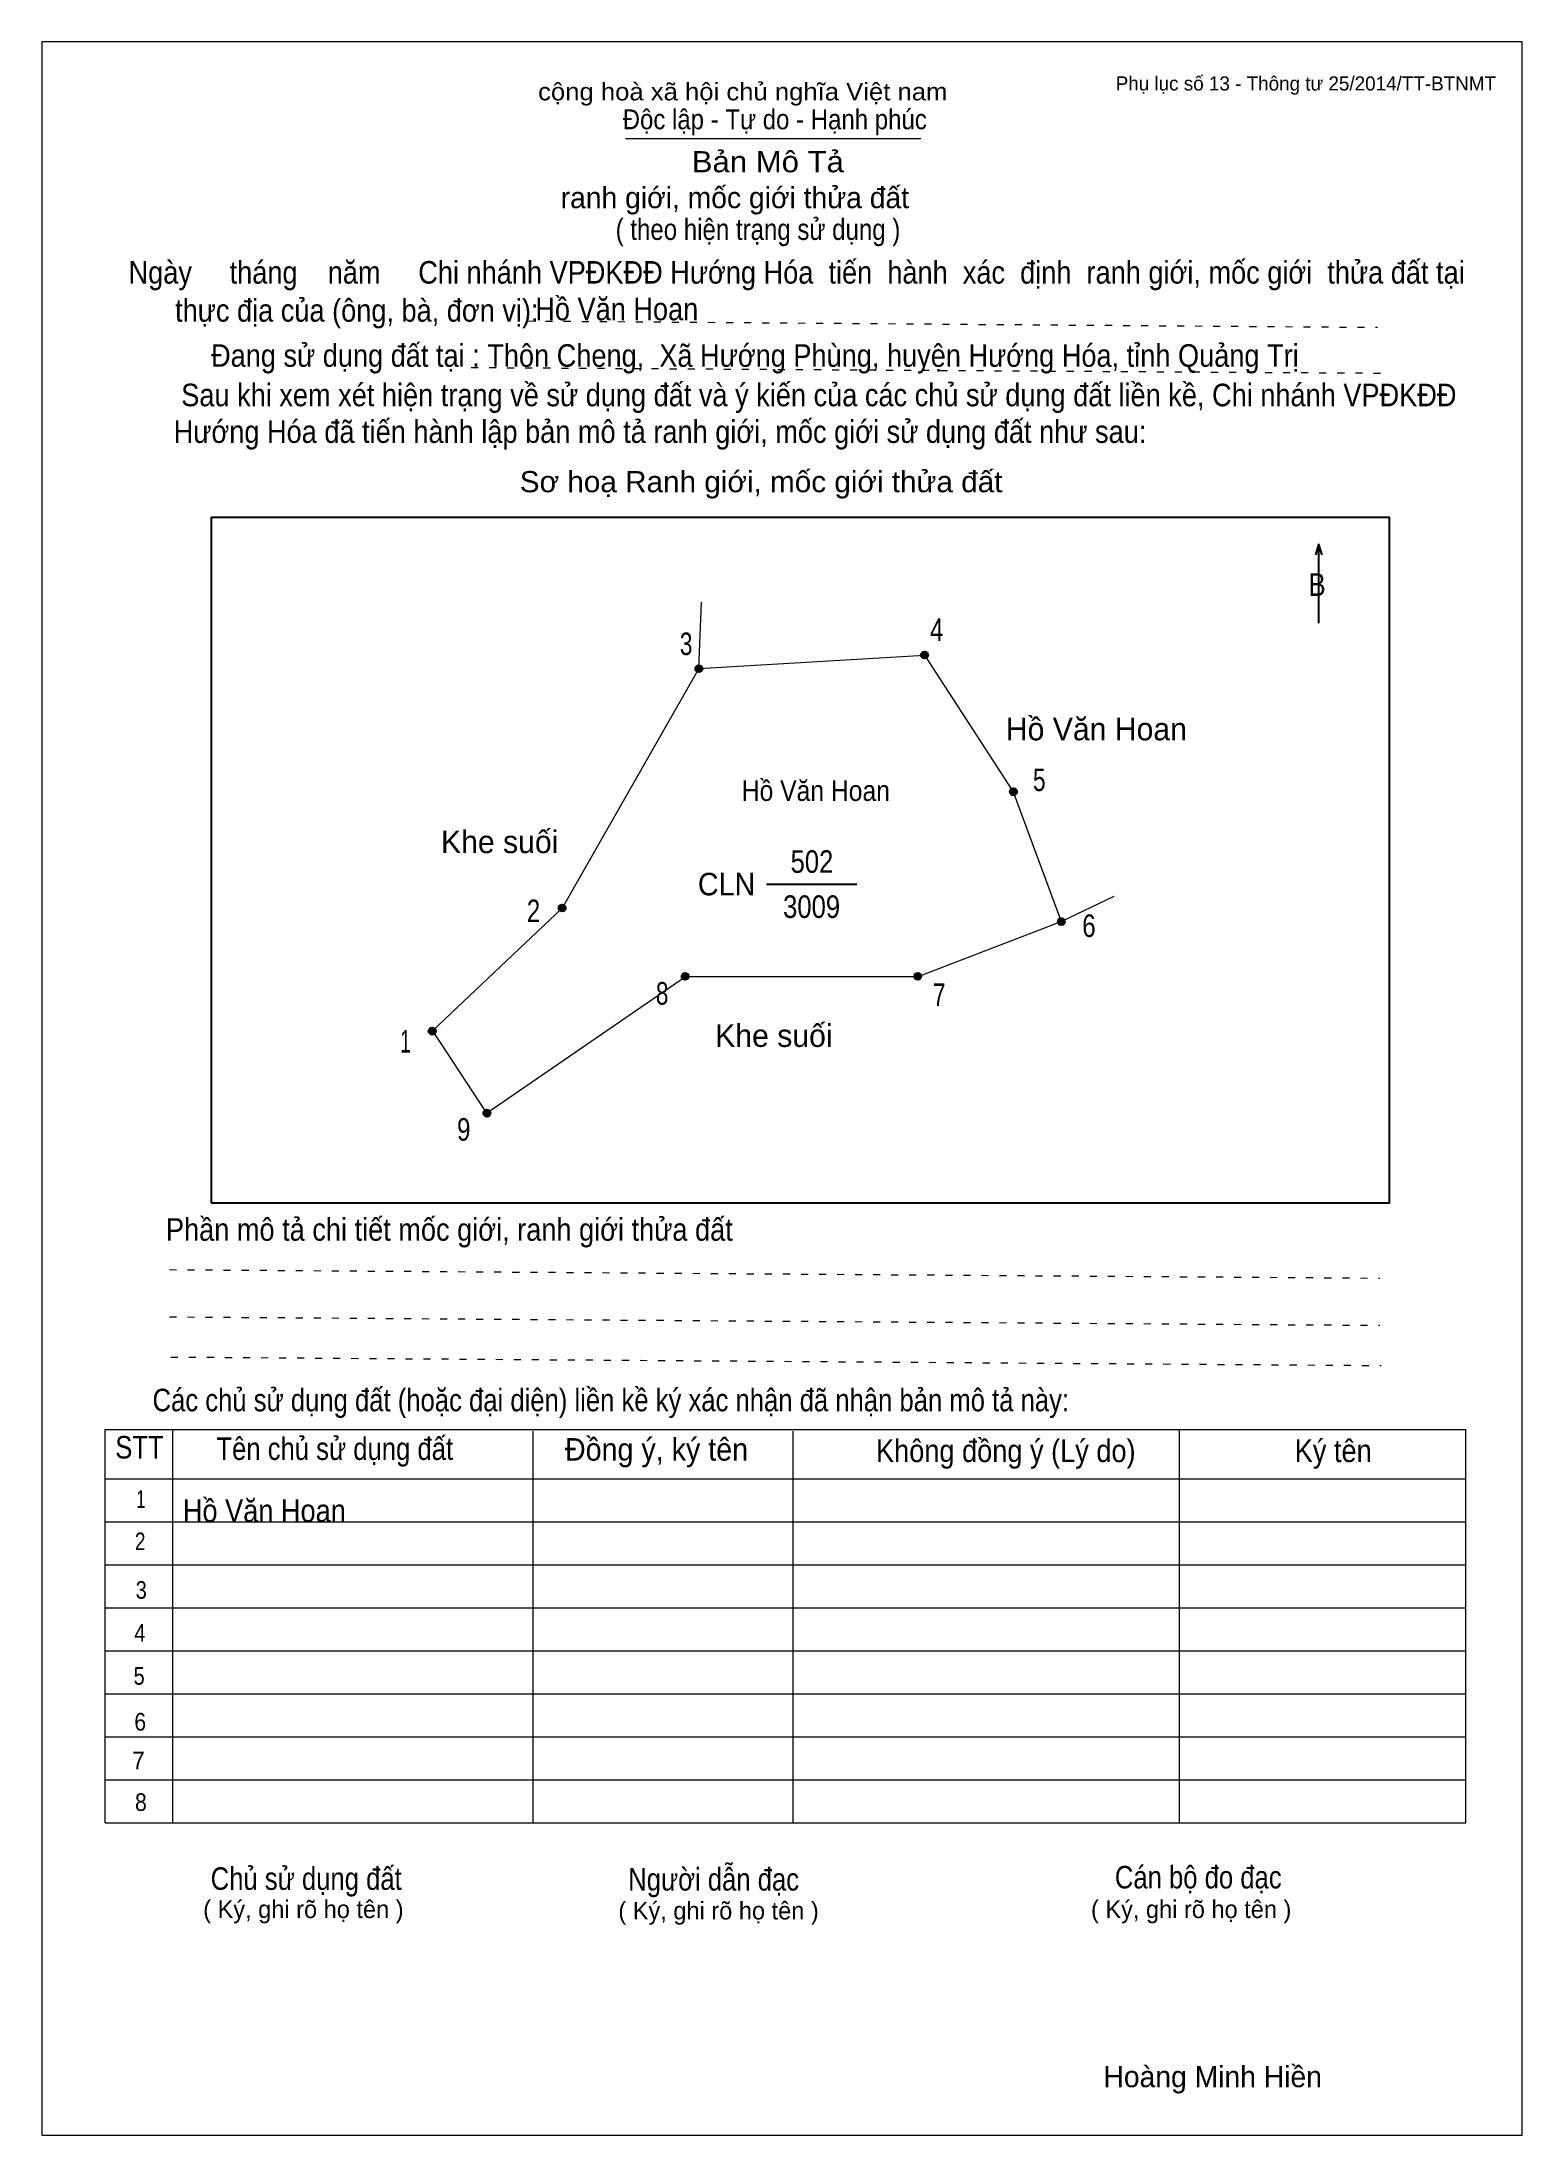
# Model space of a CAD drawing. Header units: centimetres. Extents: x 0 to 21, y 0 to 29.7.
import ezdxf
from ezdxf.enums import TextEntityAlignment as Align

# ---------------------------------------------------------------- set-up
doc = ezdxf.new("R2010")
doc.units = ezdxf.units.CM
doc.header["$LTSCALE"] = 0.13
doc.linetypes.add('DOTTED', pattern=[1.5, 0.3, -1.2])
for name, color, linetype, lineweight in [('1', 7, 'Continuous', 13), ('32', 7, 'Continuous', 25), ('33', 7, 'Continuous', 25), ('6', 7, 'Continuous', 13), ('62', 7, 'Continuous', 13)]:
    doc.layers.add(name, color=color, linetype=linetype, lineweight=lineweight)
for name, color, linetype in [('2', 7, 'Continuous'), ('34', 7, 'Continuous'), ('63', 7, 'Continuous')]:
    doc.layers.add(name, color=color, linetype=linetype)

msp = doc.modelspace()

# ---------------------------------------------------------------- hatches: boundary and pattern name
at = {"layer": '32'}
for points in [[(9.3709, 20.806, 1), (9.2709, 20.806, 1)], [(12.5724, 21, 1), (12.4724, 21, 1)], [(13.8336, 19.0597, 1), (13.7336, 19.0597, 1)], [(7.4306, 17.4104, 1), (7.3306, 17.4104, 1)], [(14.5127, 17.2164, 1), (14.4127, 17.2164, 1)], [(9.1769, 16.4403, 1), (9.0769, 16.4403, 1)], [(12.4754, 16.4403, 1), (12.3754, 16.4403, 1)], [(5.5873, 15.6642, 1), (5.4873, 15.6642, 1)], [(6.3634, 14.5, 1), (6.2634, 14.5, 1)]]:
    msp.add_hatch(color=256, dxfattribs=at).paths.add_polyline_path(points)

# ---------------------------------------------------------------- linework, layer by layer
at = {"layer": '1'}
msp.add_lwpolyline([(21, 0), (21, 29.7), (0, 29.7), (0, 0)], close=True, dxfattribs=at)
at = {"layer": '32'}
for centre in [(9.3209, 20.806), (12.5224, 21), (13.7836, 19.0597), (7.3806, 17.4104), (14.4627, 17.2164), (9.1269, 16.4403), (12.4254, 16.4403), (5.5373, 15.6642), (6.3134, 14.5)]:
    msp.add_circle(centre, 0.05, dxfattribs=at)
at = {"layer": '33'}
msp.add_line((10.28, 17.75), (11.56, 17.75), dxfattribs=at)
at = {"layer": '6'}
for p, q in [((9.32, 20.81), (9.36, 21.75)), ((14.46, 17.22), (15.21, 17.58))]:
    msp.add_line(p, q, dxfattribs=at)
for points in [[(9.32, 20.81), (7.38, 17.41), (5.54, 15.67), (6.31, 14.5), (9.13, 16.44), (12.43, 16.44), (14.46, 17.22)], [(9.32, 20.81), (12.52, 21), (13.78, 19.06), (14.46, 17.22)]]:
    msp.add_lwpolyline(points, dxfattribs=at)
at = {"layer": '62'}
for p, q in [((8.28, 28.33), (12.47, 28.33)), ((0.9, 10.01), (20.2, 10.01)), ((0.9, 4.43), (0.9, 10.01)), ((1.86, 4.43), (1.86, 10.01)), ((6.97, 4.43), (6.97, 9.99)), ((10.66, 4.43), (10.66, 9.99)), ((16.14, 4.43), (16.14, 10.01)), ((20.2, 4.43), (20.2, 10.01)), ((0.9, 9.31), (20.2, 9.31)), ((0.9, 8.7), (20.2, 8.7)), ((0.9, 8.09), (20.2, 8.09)), ((0.9, 7.48), (20.2, 7.48)), ((0.9, 6.87), (20.2, 6.87)), ((0.9, 6.26), (20.2, 6.26)), ((0.9, 5.65), (20.2, 5.65)), ((0.9, 5.04), (20.2, 5.04)), ((0.9, 4.43), (20.2, 4.43))]:
    msp.add_line(p, q, dxfattribs=at)
at = {"layer": '62', "linetype": 'DOTTED'}
for p, q in [((6.89, 25.74), (18.95, 25.65)), ((6.09, 25.08), (19.04, 25)), ((1.81, 12.28), (18.98, 12.16)), ((1.81, 11.61), (18.98, 11.49)), ((1.83, 11.04), (19, 10.92))]:
    msp.add_line(p, q, dxfattribs=at)
at = {"layer": '62', "lineweight": 25}
for p, q in [((18.11, 22.58), (18.11, 21.45)), ((18.11, 22.57), (18.07, 22.42)), ((18.11, 22.57), (18.16, 22.42))]:
    msp.add_line(p, q, dxfattribs=at)
msp.add_lwpolyline([(2.4, 13.23), (19.12, 13.23), (19.12, 22.95), (2.4, 22.95)], close=True, dxfattribs=at)

# ---------------------------------------------------------------- texts
at = {"layer": '2', "width": 0.9}
msp.add_text('Hồ Văn Hoan', height=0.291, dxfattribs=at).set_placement((10.98, 18.93), align=Align.CENTER)
at = {"layer": '32'}
for s, width, p in [('4', 0.8, (12.695, 21.2)), ('3', 0.75, (9.14, 21)), ('5', 0.75, (14.15, 19.07)), ('2', 0.8, (6.975, 17.21)), ('6', 0.8, (14.855, 17)), ('8', 0.75, (8.8, 16.04)), ('7', 0.75, (12.73, 16.02)), ('1', 0.65, (5.16, 15.36)), ('9', 0.8, (5.985, 14.11))]:
    msp.add_text(s, height=0.32, dxfattribs=dict(at, width=width)).set_placement(p, align=Align.CENTER)
at = {"layer": '33'}
for s, p in [('Hồ Văn Hoan', (14.96, 19.79)), ('Khe suối', (6.495, 18.19)), ('Khe suối', (10.385, 15.44))]:
    msp.add_text(s, height=0.32, dxfattribs=at).set_placement(p, align=Align.CENTER)
at = {"layer": '33', "width": 0.85}
for s, p in [('502', (10.925, 17.91)), ('3009', (10.92, 17.27))]:
    msp.add_text(s, height=0.32, dxfattribs=at).set_placement(p, align=Align.CENTER)
at = {"layer": '33', "width": 0.95}
msp.add_text('CLN', height=0.32, dxfattribs=at).set_placement((10.12, 17.59), align=Align.RIGHT)
at = {"layer": '34', "width": 0.9}
for p in [(7, 25.75), (2, 8.7)]:
    msp.add_text('Hồ Văn Hoan', height=0.32, dxfattribs=at).set_placement(p)
at = {"layer": '62'}
for s, height, width, p in [('cộng hoà xã hội chủ nghĩa Việt nam', 0.2474, 1.1, (7.04, 28.87)), ('Độc lập - Tự do - Hạnh phúc', 0.2828, 0.9, (8.24, 28.46)), ('Bản Mô Tả', 0.3, 1.1, (9.22, 27.85)), ('( theo hiện trạng sử dụng )', 0.3, 0.85, (8.14, 26.89)), ('Ngày     tháng    năm     Chi nhánh VPĐKĐĐ Hướng Hóa  tiến  hành  xác  định  ranh giới, mốc giới  thửa đất tại ', 0.32, 0.9, (1.23, 26.27)), ('thực địa của (ông, bà, đơn vị): ', 0.32, 0.9, (1.89, 25.73)), ('Đang sử dụng đất tại : Thôn Cheng,  Xã Hướng Phùng, huyện Hướng Hóa, tỉnh Quảng Trị', 0.32, 0.9, (2.4, 25.09)), (' Sau khi xem xét hiện trạng về sử dụng đất và ý kiến của các chủ sử dụng đất liền kề, Chi nhánh VPĐKĐĐ ', 0.32, 0.9, (1.87, 24.53)), ('Hướng Hóa đã tiến hành lập bản mô tả ranh giới, mốc giới sử dụng đất như sau:', 0.32, 0.9, (1.87, 24.01)), ('Sơ hoạ Ranh giới, mốc giới thửa đất', 0.3, 1.05, (6.78, 23.31)), ('B', 0.32, 0.85, (17.97, 21.84)), ('Phần mô tả chi tiết mốc giới, ranh giới thửa đất ', 0.32, 0.9, (1.76, 12.69)), ('Các chủ sử dụng đất (hoặc đại diện) liền kề ký xác nhận đã nhận bản mô tả này:', 0.32, 0.85, (1.57, 10.27))]:
    msp.add_text(s, height=height, dxfattribs=dict(at, width=width)).set_placement(p)
msp.add_text('ranh giới, mốc giới thửa đất', height=0.3, dxfattribs=at).set_placement((7.36, 27.34))
for s, height, width, p in [('STT', 0.32, 0.85, (1.385, 9.6)), ('Tên chủ sử dụng đất', 0.32, 0.85, (4.155, 9.58)), ('Đồng ý, ký tên', 0.32, 0.95, (8.72, 9.57)), ('Không đồng ý (Lý do)', 0.32, 0.9, (13.675, 9.55)), ('Ký tên', 0.32, 0.9, (18.32, 9.55)), ('1', 0.25, 0.7, (1.405, 8.9)), ('2', 0.25, 0.8, (1.395, 8.3)), ('3', 0.25, 0.85, (1.41, 7.61)), ('4', 0.25, 0.85, (1.39, 7)), ('5', 0.25, 0.85, (1.38, 6.39)), ('6', 0.25, 0.9, (1.395, 5.74)), ('7', 0.25, 0.95, (1.37, 5.19)), ('8', 0.25, 0.9, (1.405, 4.6)), ('Người dẫn đạc', 0.32, 0.85, (9.53, 3.47)), ('Chủ sử dụng đất', 0.32, 0.85, (3.75, 3.48)), ('Cán bộ đo đạc', 0.32, 0.85, (16.405, 3.5))]:
    msp.add_text(s, height=height, dxfattribs=dict(at, width=width)).set_placement(p, align=Align.CENTER)
for p in [(3.71, 3.08), (9.6, 3.06), (16.305, 3.08)]:
    msp.add_text('( Ký, ghi rõ họ tên )', height=0.25, dxfattribs=at).set_placement(p, align=Align.CENTER)
at = {"layer": '63'}
msp.add_text('Phụ lục số 13 - Thông tư 25/2014/TT-BTNMT', height=0.2, dxfattribs=at).set_placement((20.63, 29.01), align=Align.RIGHT)
msp.add_text('Hoàng Minh Hiền', height=0.3, dxfattribs=at).set_placement((16.61, 0.68), align=Align.CENTER)

doc.saveas('drawing.dxf')
